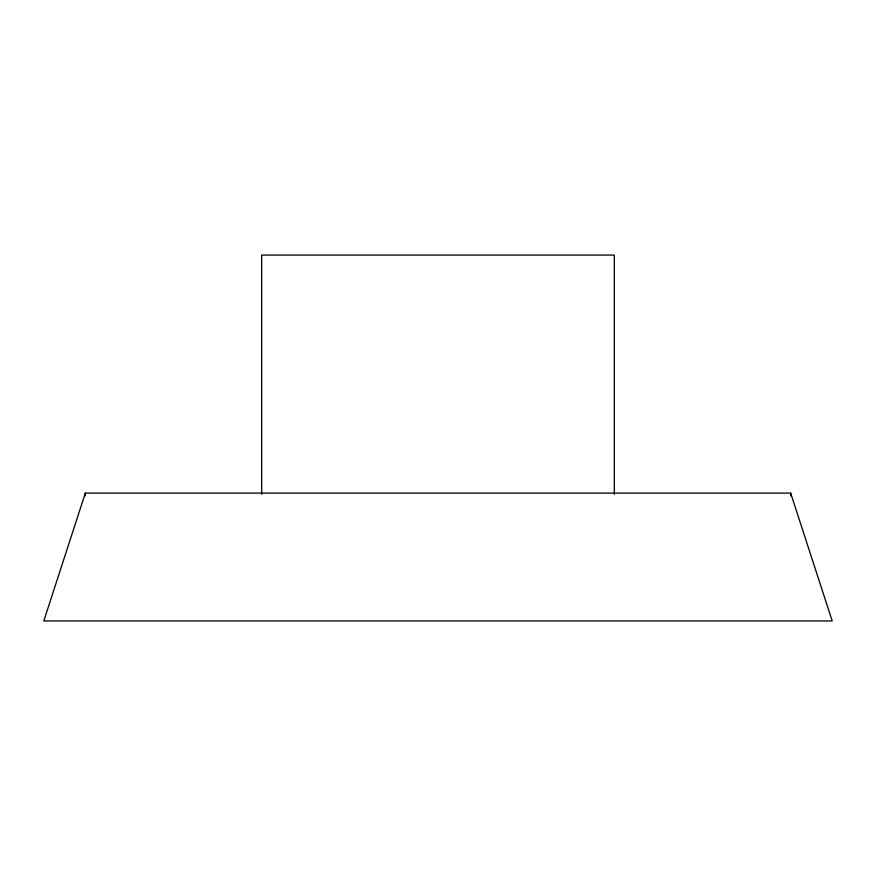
<?xml version="1.0" encoding="UTF-8"?>
<svg xmlns="http://www.w3.org/2000/svg" width="876" height="876" viewBox="0 0 876 876"><rect width="100%" height="100%" fill="white"/><g stroke="black" fill="none" stroke-linecap="round" stroke-linejoin="round"><path stroke-width="1.31" d="M85.333 493.1L43.8 620.942L832.2 620.942L790.667 493.1L85.333 493.1L85.333 495.838M790.667 493.1L790.667 495.838M614.339 494.261L614.339 255.058L261.661 255.058L261.661 494.261"/></g></svg>
